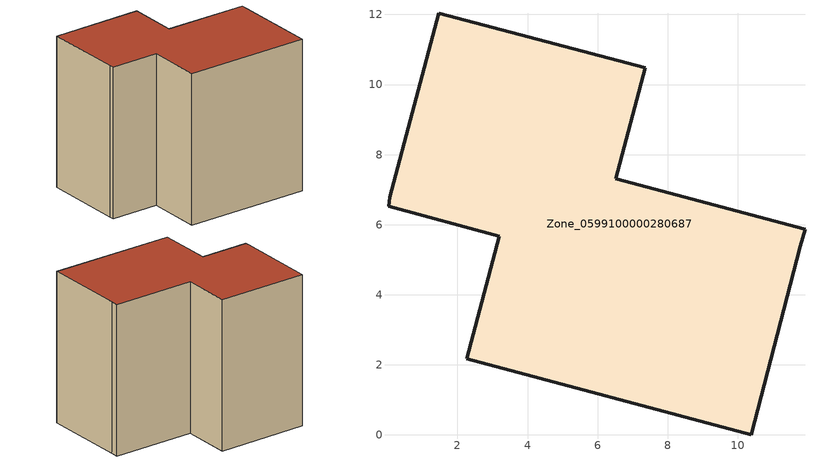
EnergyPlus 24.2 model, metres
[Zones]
Zone_0599100000280687
 floor ground (C_G): 11.78,5.38 10.38,0 2.26,2.18 3.19,5.67 0.03,6.52 0.07,6.78 1.47,12.04 7.36,10.48 6.52,7.31 11.92,5.88 z0
 wall outside (C_F): 2.26,2.18 10.38,0 11.78,5.38 11.92,5.88 6.52,7.31 7.36,10.48 1.47,12.04 0.07,6.78 0.03,6.52 3.19,5.67 2.26,2.18 z0:10.16
 roof outside (C_R): 10.38,0 11.78,5.38 11.92,5.88 6.52,7.31 7.36,10.48 1.47,12.04 0.07,6.78 0.03,6.52 3.19,5.67 2.26,2.18 z10.16
[BUILDING]
Pand.0599100000280687: North Axis=0; Terrain=City; Loads Convergence Tolerance Value=0.04; Temperature Convergence Tolerance Value=0.4; Solar Distribution=FullExterior; Maximum Number of Warmup Days=25; Minimum Number of Warmup Days=1
[Site:Location]
Rotterdam.The.Hague.AP_ZH_NLD Design_Conditions: Latitude=51.96; Longitude=4.45; Time Zone=1; Elevation=-4.5
[SITE:GROUNDTEMPERATURE:BUILDINGSURFACE]
18, 18, 18, 18, 18, 18, 18, 18, 18, 18, 18, 18
[MATERIAL] Thermal Absorptance=0.9; Solar Absorptance=0.7; Visible Absorptance=0.7
Name | Roughness | Thickness | Conductivity | Density | Specific Heat
G.TC.1946-1964 | MediumSmooth | 0.15 | 1 | 540 | 1210
F.TC.1946-1964 | Rough | 0.3 | 0.857143 | 1920 | 840
R.TC.1946-1964 | MediumRough | 0.2 | 0.235294 | 1500 | 1000
[CONSTRUCTION]
C_G: G.TC.1946-1964
C_F: F.TC.1946-1964
C_R: R.TC.1946-1964
[ZONE]
Zone_0599100000280687: Type=1; Multiplier=1; Ceiling Height=Autocalculate; Volume=Autocalculate; Floor Area=autocalculate; Part of Total Floor Area=Yes
[ZONEINFILTRATION:DESIGNFLOWRATE]
Infil_Zone_0599100000280687: Zone or ZoneList or Space or SpaceList=Zone_0599100000280687; Schedule=AlwaysOn; Design Flow Rate Calculation Method=Flow/Area; Flow Rate per Floor Area=0.003; Constant Term Coefficient=1; Temperature Term Coefficient=0; Velocity Term Coefficient=0; Velocity Squared Term Coefficient=0
[HVACTEMPLATE:ZONE:IDEALLOADSAIRSYSTEM]
Zone_0599100000280687: Maximum Heating Supply Air Temperature=50; Minimum Cooling Supply Air Temperature=13; Maximum Heating Supply Air Humidity Ratio=0.0156; Minimum Cooling Supply Air Humidity Ratio=0.0077; Heating Limit=NoLimit; Cooling Limit=NoLimit; Dehumidification Control Type=ConstantSensibleHeatRatio; Cooling Sensible Heat Ratio=0.7; Dehumidification Setpoint=60; Humidification Control Type=None; Humidification Setpoint=30; Outdoor Air Method=None; Outdoor Air Flow Rate per Person=0.00944; Outdoor Air Flow Rate per Zone Floor Area=0; Outdoor Air Flow Rate per Zone=0; Demand Controlled Ventilation Type=None; Outdoor Air Economizer Type=NoEconomizer; Heat Recovery Type=None; Sensible Heat Recovery Effectiveness=0.7; Latent Heat Recovery Effectiveness=0.65
[ZONECONTROL:THERMOSTAT]
ThermostatControl_Zone_0599100000280687: Zone or ZoneList=Zone_0599100000280687; Control Type Schedule=DualSetpointControlType; Control 1=Thermostat_Zone_0599100000280687; Temperature Difference Between Cutout And Setpoint=0
[THERMOSTATSETPOINT:DUALSETPOINT]
Thermostat_Zone_0599100000280687: Heating Setpoint Temperature Schedule=HeatingSetpoint_Zone_0599100000280687; Cooling Setpoint Temperature Schedule=CoolingSetpoint_Zone_0599100000280687
[SCHEDULE:COMPACT]
HeatingSetpoint_Zone_0599100000280687: Through: 12/31, For: AllDays, Until: 24:00, 21
CoolingSetpoint_Zone_0599100000280687: Through: 12/31, For: AllDays, Until: 24:00, 24
DualSetpointControlType: Through: 12/31, For: AllDays, Until: 24:00, 4
AlwaysOn: Through: 12/31, For: AllDays, Until: 24:00, 1
